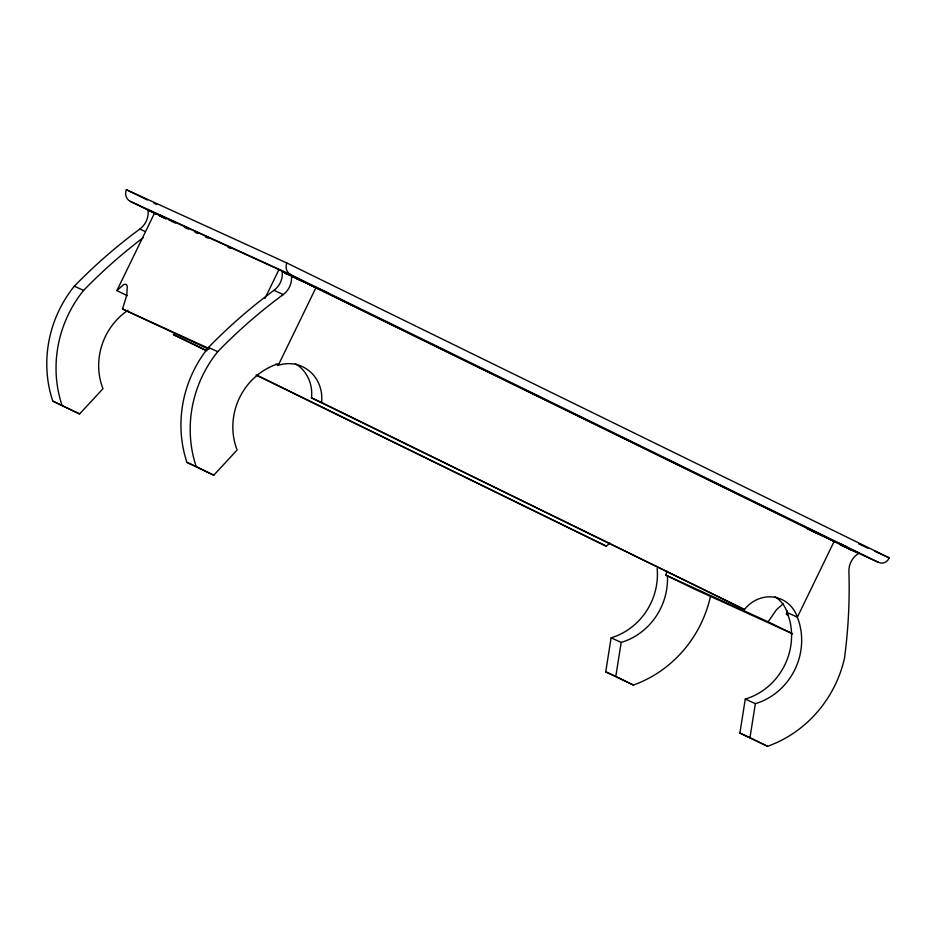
<?xml version="1.0" encoding="UTF-8"?>
<svg xmlns="http://www.w3.org/2000/svg" width="936" height="936" viewBox="0 0 936 936"><rect width="100%" height="100%" fill="white"/><g stroke="black" fill="none" stroke-linecap="round" stroke-linejoin="round"><path stroke-width="1.4" d="M710.284 597.203A117.175 109.968 -65.5 0 1 633.38 685.035L605.721 671.837L611.114 637.825A63.566 59.658 -65.5 0 0 657.154 568.515M633.38 685.035L615.794 676.435L621.2 642.424A63.566 59.658 -65.5 0 0 667.415 575.675M279.139 363.484A63.566 59.658 -65.5 0 0 237.136 449.994L213.771 475.207L186.943 462.372A117.175 109.968 -65.5 0 1 208.506 347.431A510.506 479.092 -65.5 0 1 273.991 290.324A19.48 18.287 -65.5 0 0 282.157 271.241L858.874 553.27A19.48 18.287 -65.5 0 0 848.917 571.475A510.506 479.092 -65.5 0 1 844.447 658.453A117.175 109.968 -65.5 0 1 767.543 746.296L739.885 733.087L745.278 699.075A63.566 59.658 -65.5 0 0 789.902 621.001L787.281 612.577A32.549 30.549 -65.5 0 0 775.008 596.712M767.543 746.296L749.958 737.697L755.364 703.685A63.566 59.658 -65.5 0 0 797.367 617.175L834.245 541.219L825.423 537.194L851.21 549.853M788.1 615.198L786.404 614.379L787.012 610.705M208.845 349.28L122.511 308.974L126.84 294.98L127.249 286.182A15.526 5.359 -63.9 0 0 123.657 284.602L116.895 290.616L127.202 295.659M665.648 575.032L768.117 621.82L792.593 633.801L692.698 588.276L665.648 575.032L667.169 571.229M116.895 290.616L154.662 212.858L278.963 269.615L824.171 536.609L810.962 530.583M264.97 298.42L278.963 269.615M786.404 614.379L787.281 612.577L797.367 617.175A32.549 30.549 -65.5 0 0 773.815 597.145A32.549 30.549 -65.5 0 0 744.483 609.523L321.551 402.48A36.644 34.386 -65.5 0 0 278.273 365.286L316.029 287.527L295.39 278.097M768.117 621.82L776.506 609.687L783.268 603.778M155.926 213.607L147.993 209.992A19.48 18.287 -65.5 0 1 139.827 229.074A510.506 479.092 -65.5 0 0 74.342 286.182A117.175 109.968 -65.5 0 0 52.779 401.123L79.607 413.946L102.972 388.732A63.566 59.658 -65.5 0 1 127.928 310.331M281.619 295.624L283.245 294.547A19.48 18.287 -65.5 0 0 291.412 275.465M156.3 214.11L130.385 201.427A9.301 8.728 -65.5 0 1 126.383 189.704L286.837 262.969L889.2 557.844A8.061 7.57 -65.5 0 1 878.6 562.431L840.142 544.869M130.385 201.427L290.839 274.693L878.6 562.431M184.345 227.308L188.311 229.121M205.499 236.96L208.143 238.177M227.986 247.233L230.63 248.438M284.848 273.195L288.814 275.008M291.459 276.214L328.419 293.085M195.062 232.292L197.707 233.497M858.698 543.921L867.976 548.157M874.61 551.187L889.2 557.844M806.984 528.676L846.635 546.776M848.788 548.671L858.874 553.27M139.827 229.074L145.115 231.484M273.991 290.324L283.245 294.547A510.506 479.092 -65.5 0 0 217.749 351.655A117.175 109.968 -65.5 0 0 196.197 466.596L213.771 475.207M275.746 364.127L278.273 365.286M74.342 286.182L83.585 290.406A510.506 479.092 -65.5 0 1 143.29 237.615M208.506 347.431L217.749 351.655M122.511 308.974L209.465 348.683M295.285 363.624A36.644 34.386 -65.5 0 1 311.466 397.87L321.551 402.48M609.862 543.137A36.644 34.386 -65.5 0 0 606.329 546.215L256.054 375.079M744.483 609.523L311.466 397.87M611.114 637.825L621.2 642.424M745.278 699.075L755.364 703.685M52.779 401.123L79.607 413.946M186.943 462.372L196.197 466.596M605.721 671.837L615.794 676.435M739.885 733.087L749.958 737.697M126.383 189.704L147.373 199.976M153.937 203.194L156.569 204.481M158.523 214.754L166.315 218.65M168.901 219.925L175.383 223.096M147.993 209.992L155.762 213.794M158.359 215.058L166.128 218.872M158.886 215.385L165.368 218.556M207.031 350.743L173.312 334.561L206.142 350.637M256.944 375.184L606.329 546.215M62.033 405.346A117.175 109.968 -65.5 0 1 83.585 290.406M290.839 274.693A9.301 8.728 -65.5 0 1 286.837 262.969"/></g></svg>
